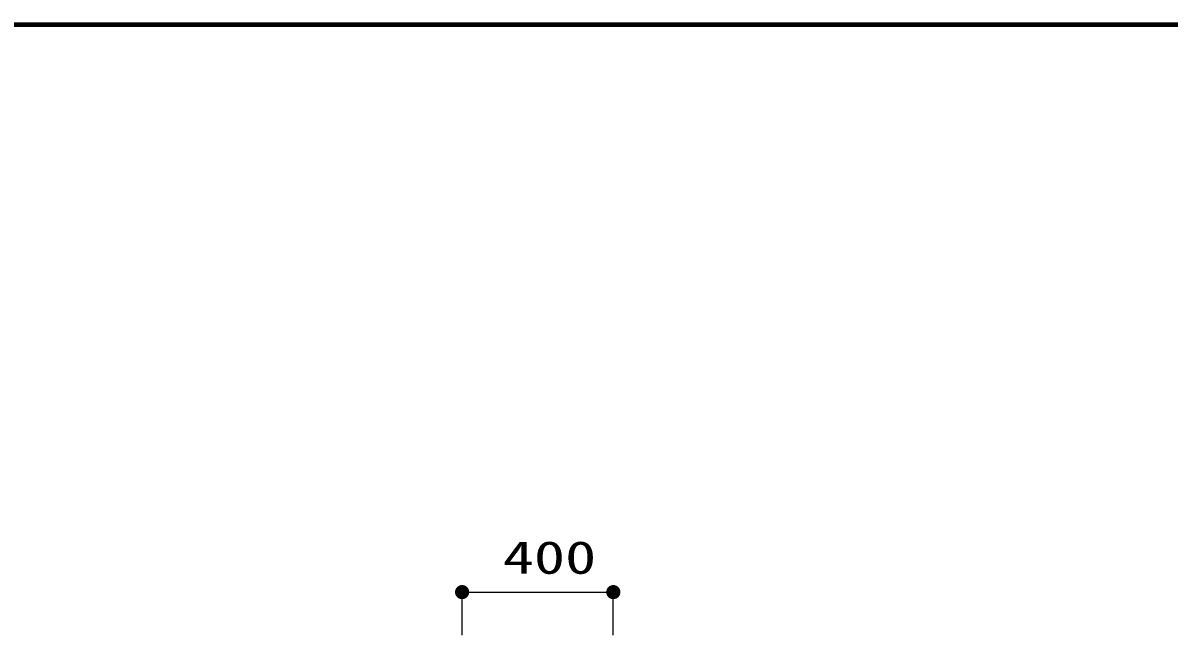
# Model space of a CAD drawing. Units: millimetres, scale not verified. Extents: x -10044 to 7274, y -6719 to 5358.
# Drawn here: x -2190 to 843, y 3738 to 5358 of the extents above; entities that cross this region are included whole.
import ezdxf
from ezdxf.enums import TextEntityAlignment as Align

# ---------------------------------------------------------------- set-up
doc = ezdxf.new("R2010")
doc.units = ezdxf.units.MM
doc.header["$LTSCALE"] = 30
doc.layers.add('0-6_SUNPO', color=7, linetype='Continuous', lineweight=25)
doc.layers.add('0-7_07', color=7, linetype='Continuous', lineweight=25)
doc.styles.add('ＭＳ ゴシック', font='')
doc.styles.get('ＭＳ ゴシック').set_extended_font_data('MS Gothic')

msp = doc.modelspace()

# ---------------------------------------------------------------- linework, layer by layer
at = {"layer": '0-6_SUNPO', "color": 4}
for p, q in [((-1027.63, 3738.38), (-1027.63, 3852.04)), ((-1027.63, 3852.04), (-627.63, 3852.04)), ((-627.63, 3738.38), (-627.63, 3852.04))]:
    msp.add_line(p, q, dxfattribs=at)
at = {"layer": '0-6_SUNPO'}
for points in [[(-1046.02, 3855.7), (-1027.63, 3852.04), (-1046.38, 3852.04)], [(-1046.38, 3852.04), (-1027.63, 3852.04), (-1046.02, 3848.38)], [(-1044.95, 3859.21), (-1027.63, 3852.04), (-1046.02, 3855.7)], [(-1046.02, 3848.38), (-1027.63, 3852.04), (-1044.95, 3844.86)], [(-1043.22, 3862.45), (-1027.63, 3852.04), (-1044.95, 3859.21)], [(-1044.95, 3844.86), (-1027.63, 3852.04), (-1043.22, 3841.62)], [(-1040.88, 3865.3), (-1027.63, 3852.04), (-1043.22, 3862.45)], [(-1043.22, 3841.62), (-1027.63, 3852.04), (-1040.88, 3838.78)], [(-1038.04, 3867.63), (-1027.63, 3852.04), (-1040.88, 3865.3)], [(-1040.88, 3838.78), (-1027.63, 3852.04), (-1038.04, 3836.45)], [(-1034.8, 3869.36), (-1027.63, 3852.04), (-1038.04, 3867.63)], [(-1038.04, 3836.45), (-1027.63, 3852.04), (-1034.8, 3834.71)], [(-1031.28, 3870.43), (-1027.63, 3852.04), (-1034.8, 3869.36)], [(-1034.8, 3834.71), (-1027.63, 3852.04), (-1031.28, 3833.65)], [(-1027.63, 3870.79), (-1027.63, 3852.04), (-1031.28, 3870.43)], [(-1031.28, 3833.65), (-1027.63, 3852.04), (-1027.63, 3833.29)], [(-1023.97, 3870.43), (-1027.63, 3852.04), (-1027.63, 3870.79)], [(-1020.45, 3869.36), (-1027.63, 3852.04), (-1023.97, 3870.43)], [(-1017.21, 3867.63), (-1027.63, 3852.04), (-1020.45, 3869.36)], [(-1014.37, 3865.3), (-1027.63, 3852.04), (-1017.21, 3867.63)], [(-1012.04, 3862.45), (-1027.63, 3852.04), (-1014.37, 3865.3)], [(-1010.3, 3859.21), (-1027.63, 3852.04), (-1012.04, 3862.45)], [(-1009.24, 3855.7), (-1027.63, 3852.04), (-1010.3, 3859.21)], [(-1008.88, 3852.04), (-1027.63, 3852.04), (-1009.24, 3855.7)], [(-1027.63, 3833.29), (-1027.63, 3852.04), (-1023.97, 3833.65)], [(-1023.97, 3833.65), (-1027.63, 3852.04), (-1020.45, 3834.71)], [(-1020.45, 3834.71), (-1027.63, 3852.04), (-1017.21, 3836.45)], [(-1017.21, 3836.45), (-1027.63, 3852.04), (-1014.37, 3838.78)], [(-1014.37, 3838.78), (-1027.63, 3852.04), (-1012.04, 3841.62)], [(-1012.04, 3841.62), (-1027.63, 3852.04), (-1010.3, 3844.86)], [(-1010.3, 3844.86), (-1027.63, 3852.04), (-1009.24, 3848.38)], [(-1009.24, 3848.38), (-1027.63, 3852.04), (-1008.88, 3852.04)], [(-646.02, 3855.7), (-627.63, 3852.04), (-646.38, 3852.04)], [(-646.38, 3852.04), (-627.63, 3852.04), (-646.02, 3848.38)], [(-644.95, 3859.21), (-627.63, 3852.04), (-646.02, 3855.7)], [(-646.02, 3848.38), (-627.63, 3852.04), (-644.95, 3844.86)], [(-643.22, 3862.45), (-627.63, 3852.04), (-644.95, 3859.21)], [(-644.95, 3844.86), (-627.63, 3852.04), (-643.22, 3841.62)], [(-640.88, 3865.3), (-627.63, 3852.04), (-643.22, 3862.45)], [(-643.22, 3841.62), (-627.63, 3852.04), (-640.88, 3838.78)], [(-638.04, 3867.63), (-627.63, 3852.04), (-640.88, 3865.3)], [(-640.88, 3838.78), (-627.63, 3852.04), (-638.04, 3836.45)], [(-634.8, 3869.36), (-627.63, 3852.04), (-638.04, 3867.63)], [(-638.04, 3836.45), (-627.63, 3852.04), (-634.8, 3834.71)], [(-631.28, 3870.43), (-627.63, 3852.04), (-634.8, 3869.36)], [(-634.8, 3834.71), (-627.63, 3852.04), (-631.28, 3833.65)], [(-627.63, 3870.79), (-627.63, 3852.04), (-631.28, 3870.43)], [(-631.28, 3833.65), (-627.63, 3852.04), (-627.63, 3833.29)], [(-623.97, 3870.43), (-627.63, 3852.04), (-627.63, 3870.79)], [(-620.45, 3869.36), (-627.63, 3852.04), (-623.97, 3870.43)], [(-617.21, 3867.63), (-627.63, 3852.04), (-620.45, 3869.36)], [(-614.37, 3865.3), (-627.63, 3852.04), (-617.21, 3867.63)], [(-612.04, 3862.45), (-627.63, 3852.04), (-614.37, 3865.3)], [(-610.3, 3859.21), (-627.63, 3852.04), (-612.04, 3862.45)], [(-609.24, 3855.7), (-627.63, 3852.04), (-610.3, 3859.21)], [(-608.88, 3852.04), (-627.63, 3852.04), (-609.24, 3855.7)], [(-627.63, 3833.29), (-627.63, 3852.04), (-623.97, 3833.65)], [(-623.97, 3833.65), (-627.63, 3852.04), (-620.45, 3834.71)], [(-620.45, 3834.71), (-627.63, 3852.04), (-617.21, 3836.45)], [(-617.21, 3836.45), (-627.63, 3852.04), (-614.37, 3838.78)], [(-614.37, 3838.78), (-627.63, 3852.04), (-612.04, 3841.62)], [(-612.04, 3841.62), (-627.63, 3852.04), (-610.3, 3844.86)], [(-610.3, 3844.86), (-627.63, 3852.04), (-609.24, 3848.38)], [(-609.24, 3848.38), (-627.63, 3852.04), (-608.88, 3852.04)]]:
    msp.add_solid(points, dxfattribs=at)
at = {"layer": '0-7_07'}
for p, q in [((-8912.87, 5357.99), (7273.93, 5357.99)), ((-8912.27, 5357.39), (7273.33, 5357.39)), ((-8911.67, 5356.79), (7272.73, 5356.79)), ((-8911.07, 5356.19), (7272.13, 5356.19)), ((-8910.47, 5355.59), (7271.53, 5355.59)), ((-8909.87, 5354.99), (7270.93, 5354.99)), ((-8909.27, 5354.39), (7270.33, 5354.39)), ((-8908.67, 5353.79), (7269.73, 5353.79)), ((-8908.07, 5353.19), (7269.13, 5353.19)), ((-8907.47, 5352.59), (7268.53, 5352.59)), ((-8906.87, 5351.99), (7267.93, 5351.99)), ((-8906.27, 5351.39), (7267.33, 5351.39)), ((-8905.67, 5350.79), (7266.73, 5350.79)), ((-8905.07, 5350.19), (7266.13, 5350.19)), ((-8904.47, 5349.59), (7265.53, 5349.59))]:
    msp.add_line(p, q, dxfattribs=at)

# ---------------------------------------------------------------- texts
at = {"layer": '0-6_SUNPO', "color": 3, "style": 'ＭＳ ゴシック', "width": 1.4}
msp.add_text('400', height=86.59, dxfattribs=at).set_placement((-920.2, 3874.54), align=Align.BOTTOM_LEFT)

doc.saveas('drawing.dxf')
